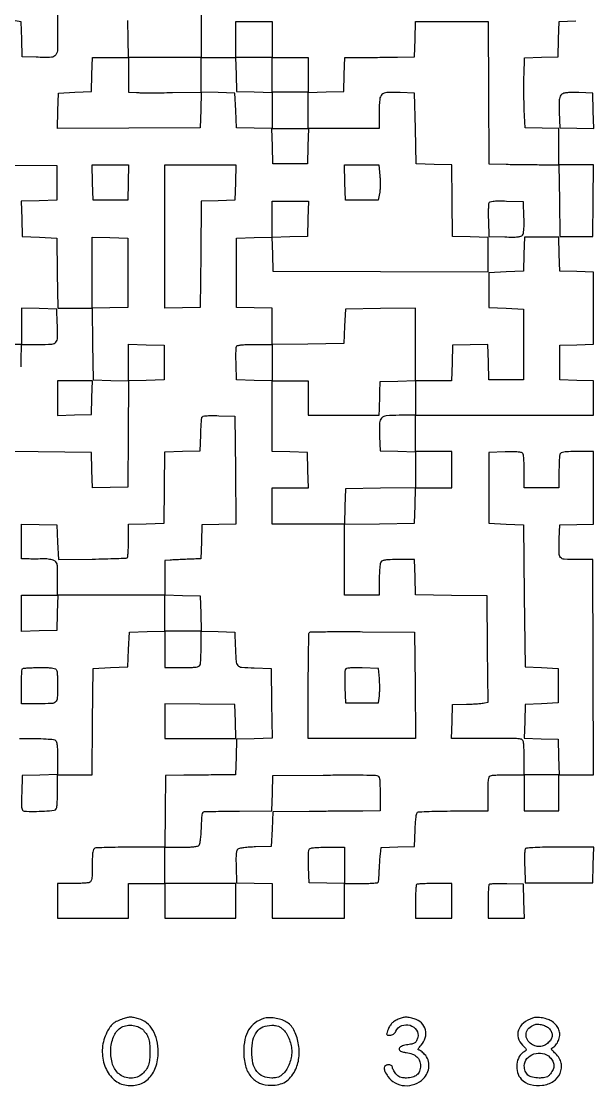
# Model space of a CAD drawing. Extents: x 179 to 1071, y 112 to 1107.
# Drawn here: x 724 to 1071, y 112 to 758 of the extents above; entities that cross this region are included whole.
import ezdxf

# ---------------------------------------------------------------- set-up
doc = ezdxf.new("R2010")
doc.units = 0

msp = doc.modelspace()

# ---------------------------------------------------------------- linework, layer by layer
for points in [[(833, 779.972294), (833, 757.986147), (833, 736), (811.032751, 736), (789.065502, 736), (788.782751, 747.25), (788.5, 758.5)], [(712.75, 670.763664), (745.5, 670.5), (745.5, 660), (745.5, 649.5), (734.716515, 649.215829), (723.93303, 648.931657), (724.216515, 638.215829), (724.5, 627.5), (735, 627), (745.5, 626.5), (745.769888, 605.25), (746.039775, 584), (756.500385, 584), (766.960995, 584), (767.230498, 562.25), (767.5, 540.5), (778.263808, 540.216028), (789.027617, 539.932056), (788.763808, 507.716028), (788.5, 475.5), (777.784171, 475.216515), (767.068343, 474.93303), (766.784171, 485.716515), (766.5, 496.5), (734.25, 496.763853), (702, 497.027706)]]:
    msp.add_lwpolyline(points)
for points in [[(745.971809, 763.808384, 0.000233), (745.998274, 756.278436, -0.004243), (745.929887, 741.100851, -0.141342), (744.886706, 737.653152, -0.24712), (742.244869, 736.169781, -0.015449), (733, 736.204946), (724.5, 736.5), (724.217442, 747.124441), (723.934884, 757.748882), (720.217442, 758.363435, 0.020146)], [(722.8, 323, -0.003169), (732.593081, 322.937931, -0.010454), (739.045513, 322.721154, -0.00933), (743.538104, 322.391927, -0.175156), (744.8, 321.8, -0.150842), (745.32772, 320.800954, -0.01939), (745.688563, 318.376818, -0.018512), (745.925628, 315.088767, -0.008739), (746, 310.833832), (746, 301.067663), (735.25, 300.783832), (724.5, 300.5), (724.216168, 289.75, 0.003787), (724.096428, 283.38925, 0.03711), (724.265201, 280.711219, 0.117919), (724.770434, 279.415829, 0.228032), (725.716168, 278.879639, 0.018888), (731.670336, 278.70335, 0.015344), (738.050698, 278.95141, 0.00813), (743.904989, 279.454965, 0.229704), (745.166069, 280.234465, 0.115966), (745.484271, 281.149452, 0.007401), (745.737902, 283.992312, 0.010529), (745.920319, 287.423008, 0.007624), (745.984687, 291.25), (746, 301), (756.486147, 301), (766.972294, 301), (767.236147, 333.25), (767.5, 365.5), (778, 366), (788.5, 366.5), (789, 377), (789.5, 387.5), (800.25, 387.783832), (811, 388.067663), (811, 377.033832), (811, 366), (821.393011, 366, 0.005351), (826.960143, 366.059586, 0.030363), (829.913621, 366.30265, 0.063068), (831.601595, 366.76761, 0.205218), (832.393011, 367.581787, 0.072102), (832.632129, 368.638915, 0.005887), (832.821697, 371.475801, 0.007809), (832.955696, 374.880803, 0.005929), (833, 378.616771), (833, 388.069966), (843.25, 387.784983), (853.5, 387.5), (853.75078, 379, 0.008001), (854.167162, 369.85434, 0.165236), (855.196667, 367.34273, 0.196929), (857.49116, 366.190479, 0.012174), (865.2603, 365.784869), (875.5, 365.5), (875.769789, 344.284032), (876.039577, 323.068065), (865.269789, 322.784032), (854.5, 322.5), (854.216168, 311.75), (853.932337, 301), (843.716168, 300.878498, -0.000018), (839.011865, 300.822715, -0.00001), (833.269749, 300.754941, -0.00001), (827.453221, 300.686515, -0.000016), (822.5, 300.628498), (811.5, 300.5), (811.230498, 278.75), (810.960995, 257), (790.562285, 257, 0.002773), (782.630866, 256.956005, 0.004129), (775.691046, 256.821697, 0.001844), (769.779299, 256.636626, 0.083046), (768.581787, 256.393011, 0.200263), (767.773476, 255.622124, 0.065784), (767.305916, 254.010808, 0.03193), (767.060828, 251.207285, 0.00584), (767, 246, -0.00584), (766.939172, 240.792715, -0.03193), (766.694084, 237.989192, -0.065784), (766.226524, 236.377876, -0.200263), (765.418213, 235.606989, -0.070946), (764.373807, 235.368222, -0.006338), (761.68135, 235.178303, -0.008159), (758.449196, 235.044331, -0.006277), (754.918213, 235), (746, 235), (746, 224.5), (746, 214), (767.5, 214), (789, 214), (789, 224.5), (789, 235), (800, 235), (811, 235), (811, 224.5), (811, 214), (832.5, 214), (854, 214), (854, 224.5), (854, 235), (832.5, 235), (811, 235), (811, 246), (811, 257), (820.877555, 257, 0.00775), (825.465038, 257.07111, 0.021862), (828.661716, 257.310401, 0.027915), (830.855494, 257.69658, 0.163434), (831.837437, 258.304124, 0.131421), (832.277004, 259.259099, 0.010763), (832.687053, 261.999888, 0.013854), (833.019842, 265.34104, 0.010217), (833.209882, 269.054124, -0.006165), (833.420797, 273.952188, -0.03235), (833.743407, 276.626743, -0.067579), (834.233403, 278.10698, -0.26245), (835, 278.63465, -0.01907), (836.110313, 278.69176, -0.000368), (841.850999, 278.763631, -0.000888), (848.552126, 278.83069, -0.000595), (856.216168, 278.88465), (875.932337, 279), (876.216168, 289.75), (876.5, 300.5), (907, 300.779881, -0.001543), (918.833446, 300.851959, -0.002337), (929.128125, 300.834787, -0.000876), (937.982137, 300.763127, -0.057195), (939.5, 300.573771, -0.168817), (940.592675, 299.868988, -0.121614), (941.191055, 298.534141, -0.040844), (941.448808, 295.905343, -0.004024), (941.5, 289.544095), (941.5, 279.000412), (931, 278.939798, 0.000371), (925.512826, 278.904048, 0.00011), (917.121875, 278.841297, 0.000111), (907.692912, 278.766623, 0.000119), (898.5, 278.689593), (876.5, 278.5), (876, 268), (875.5, 257.5), (866.054124, 257.209882, 0.010482), (862.338585, 257.01774, 0.01414), (858.989786, 256.678669, 0.01114), (856.244126, 256.259591, 0.130478), (855.269733, 255.808896, 0.159945), (854.639631, 254.805803, 0.036405), (854.293786, 252.801719, 0.02466), (854.145353, 249.762447, 0.007277), (854.215609, 245.099013), (854.5, 235.5), (865.25, 235.216168), (876, 234.932337), (876, 224.466168), (876, 214), (898, 214), (920, 214), (920, 224.5), (920, 235), (929.940983, 235, 0.00746), (933.786464, 235.057378, 0.011518), (937.105837, 235.233054, 0.00599), (939.864695, 235.476159, 0.233445), (940.372299, 235.793375, 0.10677), (940.574085, 236.362294, 0.00702), (940.773561, 238.103455, 0.009921), (940.942349, 240.203897, 0.007236), (941.049745, 242.543375, -0.005029), (941.157143, 245.132315, -0.003738), (941.325846, 247.988754, -0.003778), (941.525526, 250.681363, -0.008533), (941.726907, 252.716215), (942.216955, 256.932429), (952.358477, 257.216215), (962.5, 257.5), (962.788805, 267.464966, -0.00836), (962.987032, 271.800174, -0.019108), (963.315749, 275.055937, -0.01918), (963.737468, 277.411, -0.199883), (964.288805, 278.199653, -0.131294), (965.274703, 278.510062, -0.002049), (971.239524, 278.747767, -0.005289), (978.209892, 278.923129, -0.003459), (986.25, 278.984687), (1007, 279), (1007, 289.393011, -0.005351), (1007.059586, 294.960143, -0.030363), (1007.30265, 297.913621, -0.063068), (1007.76761, 299.601595, -0.205218), (1008.581787, 300.393011, -0.07203), (1009.638111, 300.632106, -0.005915), (1012.465525, 300.821697, -0.007831), (1015.859224, 300.955695, -0.005951), (1019.581787, 301), (1029, 301), (1029, 290), (1029, 279), (1039.5, 279), (1050, 279), (1050, 290), (1050, 301), (1060.507242, 301), (1071.014483, 301), (1070.757242, 366.25), (1070.5, 431.5), (1060.704844, 431.5, -0.013476), (1053.2306, 431.701484, -0.207462), (1050.977276, 432.826381, -0.175915), (1050.063646, 435.326274, -0.009205), (1050.204946, 444), (1050.5, 452.5), (1060.75, 452.784983), (1071, 453.069966), (1071, 475.034983), (1071, 497), (1061.106989, 497, 0.005748), (1055.836306, 496.939403, 0.031643), (1053.006334, 496.694689, 0.0653), (1051.381554, 496.227587, 0.201158), (1050.606989, 495.418213, 0.07203), (1050.367894, 494.361889, 0.005915), (1050.178303, 491.534475, 0.007831), (1050.044305, 488.140776, 0.005951), (1050, 484.418213), (1050, 475), (1039.5, 475), (1029, 475), (1028.984687, 484.75, 0.007755), (1028.919286, 488.578609, 0.010675), (1028.733781, 492.014355, 0.007585), (1028.475649, 494.860149, 0.115445), (1028.152042, 495.788231, 0.19692), (1027.294865, 496.395734, 0.033714), (1025.282937, 496.721018, 0.023663), (1022.195195, 496.861823, 0.006827), (1017.417355, 496.788231), (1007.5, 496.5), (1007.5, 475), (1007.5, 453.5), (1018, 453), (1028.5, 452.5), (1029, 409.5), (1029.5, 366.5), (1039.5, 366), (1049.5, 365.5), (1049.5, 355), (1049.5, 344.5), (1039.5, 344), (1029.5, 343.5), (1029.215407, 333.285365), (1028.930815, 323.07073), (1039.215407, 322.785365), (1049.5, 322.5), (1049.783832, 311.75), (1050.067663, 301), (1039.533832, 301), (1029, 301), (1028.984687, 310.75, 0.007993), (1028.917412, 314.581548, 0.010939), (1028.726302, 318.026457, 0.007917), (1028.45999, 320.877782, 0.114509), (1028.126581, 321.829429, 0.196609), (1027.220955, 322.472579, 0.032607), (1025.067193, 322.829141, 0.022473), (1021.717902, 323.009962, 0.006044), (1016.391893, 322.99349, -0.001772), (1011.475564, 322.936275, -0.001086), (1005.67828, 322.901944, -0.001088), (999.938622, 322.892906, -0.001939), (995.215017, 322.914061), (984.930034, 323), (985.215017, 333.25), (985.5, 343.5), (994, 343.75078, 0.00487), (997.420312, 343.885041, 0.005669), (1000.668123, 344.081155, 0.005068), (1003.40977, 344.305875, 0.033662), (1004.763823, 344.523302), (1007.027647, 345.045043), (1006.763823, 377.272521), (1006.5, 409.5), (984.783635, 409.769409), (963.06727, 410.038817), (962.783635, 420.769409), (962.5, 431.5), (952.712919, 431.5, 0.00665), (947.739107, 431.433843, 0.028066), (944.767521, 431.187479, 0.048144), (942.919948, 430.74503, 0.170654), (941.978232, 430, 0.109035), (941.605034, 428.965489, 0.009918), (941.304487, 426.223437, 0.012476), (941.090353, 422.902151, 0.009445), (941.015313, 419.25), (941, 410), (930.5, 410), (920, 410), (920, 431.480112), (920, 452.960225), (941.25, 453.230112), (962.5, 453.5), (962.783832, 464.25), (963.067663, 475), (974.033832, 475), (985, 475), (985, 486), (985, 497), (974, 497), (963, 497), (963, 508), (963, 519), (1017, 519), (1071, 519), (1071, 529.465017), (1071, 539.930034), (1060.75, 540.215017), (1050.5, 540.5), (1050.5, 551), (1050.5, 561.5), (1060.75, 561.784983), (1071, 562.069966), (1071, 584), (1071, 605.930034), (1060.75, 606.215017), (1050.5, 606.5), (1050.215017, 616.75), (1049.930034, 627), (1039.5, 627), (1029.069966, 627), (1028.784983, 616.75), (1028.5, 606.5), (1018, 606), (1007.5, 605.5), (1007.5, 595), (1007.5, 584.5), (1018, 584), (1028.5, 583.5), (1028.5, 562), (1028.5, 540.5), (1018, 540.5), (1007.5, 540.5), (1007.215829, 551.283485), (1006.931657, 562.06697), (996.215829, 561.783485), (985.5, 561.5), (985.216168, 550.75), (984.932337, 540), (973.966168, 540), (963, 540), (963, 562.019888), (963, 584.039775), (941.75, 583.769888), (920.5, 583.5), (920, 573), (919.5, 562.5), (897.75, 562.230498), (876, 561.960995), (876, 572.946666), (876, 583.932337), (865.25, 584.216168), (854.5, 584.5), (854.5, 605.5), (854.5, 626.5), (865.214647, 626.783473), (875.929295, 627.066946), (876.214647, 616.783473), (876.5, 606.5), (941.75, 606.242758), (1007, 605.985517), (1007, 616.458927), (1007, 626.932337), (996.25, 627.216168), (985.5, 627.5), (985.230591, 649.216365), (984.961183, 670.93273), (974.230591, 671.216365), (963.5, 671.5), (963, 693), (962.5, 714.5), (953.756819, 714.788833, 0.016288), (945.605997, 714.792504, 0.180768), (942.645554, 713.576308, 0.189805), (941.284241, 710.745043, 0.018261), (941, 702.964816), (941, 693), (919.5, 693), (898, 693), (898, 703.966168), (898, 714.932337), (908.75, 715.216168), (919.5, 715.5), (919.784983, 725.75), (920.069966, 736), (930.784983, 736.074274, 0.00076), (935.647943, 736.115376, 0.000453), (941.436839, 736.178349, 0.000453), (947.205305, 736.251555, 0.000784), (952, 736.324274), (962.5, 736.5), (962.783832, 747.25), (963.067663, 758), (985.023209, 758), (1006.978755, 758), (1007.239377, 714.75), (1007.5, 671.5), (1018, 671.296894, 0.001199), (1022.795761, 671.215634, 0.000692), (1028.567709, 671.139675, 0.000692), (1034.36156, 671.079464, 0.00116), (1039.230498, 671.046894), (1049.960995, 671), (1050.230498, 649.25), (1050.5, 627.5), (1060.5, 627.5), (1070.5, 627.5), (1070.769502, 649.25), (1071.039005, 671), (1060.519502, 671), (1050, 671), (1050, 681.965017), (1050, 692.930034), (1039.75, 693.215017), (1029.5, 693.5), (1029, 704.385003, -0.00576), (1028.830876, 709.301933, -0.00352), (1028.739013, 715.107184, -0.003528), (1028.729074, 720.859818, -0.006256), (1028.813661, 725.600723), (1029.127322, 735.931439), (1039.313661, 736.21572), (1049.5, 736.5), (1049.783481, 747.215387), (1050.066961, 757.930773), (1060.283481, 758.215387)], [(723.920078, 548.422631, 0.007655), (723.984687, 552.25), (724, 562), (734.480948, 562, 0.01319), (742.50249, 562.211645, 0.203196), (744.933469, 563.397028, 0.179688), (745.928151, 566.034911, 0.009927), (745.795054, 575), (745.5, 583.5), (734.75, 583.783832), (724, 584.067663), (724, 573.033832), (724, 562), (713, 562)]]:
    msp.add_lwpolyline(points, format="xyb")
for points in [[(876, 747), (876, 736), (887, 736), (898, 736), (898, 725.5), (898, 715), (887, 715), (876, 715), (876, 704), (876, 693), (887.033832, 693), (898.067663, 693), (897.783832, 682.25), (897.5, 671.5), (887, 671.5), (876.5, 671.5), (876.216508, 682.216508), (875.933016, 692.933016), (865.216508, 693.216508), (854.5, 693.5), (854, 704), (853.5, 714.5), (843.284183, 714.784606), (833.068365, 715.069211), (832.784183, 704.284606), (832.5, 693.5), (789.21606, 693.239352), (745.932121, 692.978704), (746.21606, 703.739352), (746.5, 714.5), (756.5, 715), (766.5, 715.5), (766.784983, 725.75), (767.069966, 736), (778.034983, 736), (789, 736), (789, 725.554791), (789, 715.109582), (793.75, 714.804791, 0.013804), (796.560123, 714.702251, 0.002101), (802.171875, 714.676068, 0.002351), (808.797375, 714.704146, 0.002034), (815.75, 714.794588), (833, 715.089176), (833, 725.544588), (833, 736), (843.5, 736), (854, 736), (854, 747), (854, 758), (865, 758), (876, 758)], [(1051.698976, 713.769153, 0.124763), (1050.777081, 712.654842, 0.076572), (1050.28692, 711.012817, 0.036105), (1050.109284, 708.286528, 0.00588), (1050.209381, 702.983715), (1050.5, 693.5), (1060.78419, 693.214639), (1071.068381, 692.929279), (1070.78419, 703.714639), (1070.5, 714.5), (1061.989595, 714.785438, 0.010006), (1058.068435, 714.838436, 0.02299), (1055.121158, 714.683656, 0.02949), (1052.96852, 714.341998, 0.104125)], [(941.379085, 664.25, -0.013838), (941.547166, 661.372468, -0.011516), (941.57058, 658.307813, -0.01168), (941.461713, 655.499797, -0.03067), (941.213613, 653.5), (940.466073, 649.5), (930.483037, 649.5), (920.5, 649.5), (920.216168, 660.25), (919.932337, 671), (930.364677, 671), (940.797017, 671)], [(1007.442274, 647.710164, 0.081166), (1007.248144, 646.773814, 0.005233), (1007.158783, 643.980936, 0.007531), (1007.137174, 640.634259, 0.005535), (1007.210159, 636.924983), (1007.5, 627.5), (1017.099013, 627.215609, 0.006919), (1021.934286, 627.139302, 0.027023), (1024.918097, 627.294874, 0.044369), (1026.833212, 627.67274, 0.149751), (1027.887872, 628.364894, 0.1305), (1028.403112, 629.478955, 0.02258), (1028.703385, 631.802758, 0.019663), (1028.843411, 634.980927, 0.008898), (1028.788859, 639.149285), (1028.5, 648.5), (1018.232115, 648.785181, 0.005823), (1013.049899, 648.868732, 0.025951), (1010.012272, 648.724596, 0.043922), (1008.172333, 648.376284, 0.236652)], [(876, 551), (876, 540), (887, 540), (898, 540), (898, 529.5), (898, 519), (919.5, 519), (941, 519), (941.153471, 522.75, 0.003032), (941.219104, 524.633143, 0.001098), (941.290215, 527.307812, 0.001088), (941.355269, 530.236536, 0.001296), (941.403471, 533), (941.5, 539.5), (952.25, 539.783832), (963, 540.067663), (963, 529.533832), (963, 519), (953.035184, 519, 0.018261), (945.254957, 518.715759, 0.189805), (942.423692, 517.354446, 0.180768), (941.207496, 514.394003, 0.016288), (941.211167, 506.243181), (941.5, 497.5), (952.25, 497.216168), (963, 496.932337), (963, 485.986056), (963, 475.039775), (941.75, 474.769888), (920.5, 474.5), (920.216168, 463.75), (919.932337, 453), (897.966168, 453), (876, 453), (876, 464), (876, 475), (887.033832, 475), (898.067663, 475), (897.783832, 485.75), (897.5, 496.5), (886.75, 496.783832), (876, 497.067663), (876, 518.5), (876, 539.932337), (865.25, 540.216168), (854.5, 540.5), (854.210159, 549.924983, -0.005394), (854.136178, 553.631743, -0.007376), (854.154817, 556.970602, -0.005045), (854.239658, 559.758353, -0.081654), (854.428774, 560.674983, -0.241018), (855.150647, 561.322788, -0.034741), (857.157558, 561.706476, -0.023677), (860.342601, 561.936534, -0.00619), (865.468615, 562), (876, 562)], [(853.763619, 485.785133), (854.027239, 453.070267), (843.763619, 452.785133), (833.5, 452.5), (833.215017, 442.25), (832.930034, 432), (829.715017, 431.879866, 0.001082), (825.729948, 431.72232, 0.000844), (821.401017, 431.534472, 0.000858), (817.339871, 431.344391, 0.001911), (814.25, 431.182617), (811, 431), (811, 420.533832), (811, 410.067663), (821.75, 409.783832), (832.5, 409.5), (832.783832, 398.75), (833.067663, 388), (822.033832, 388), (811, 388), (811, 398.999783), (811, 409.999567), (778.533539, 409.970903), (746.067078, 409.94224), (745.783539, 399.22112), (745.5, 388.5), (734.75, 388.216168), (724, 387.932337), (724, 398.966168), (724, 410), (735, 410), (746, 410), (746, 420.024751, 0.00376), (745.950246, 426.641344, 0.056819), (745.655977, 428.917788, 0.161357), (744.877685, 430.153615, 0.081554), (743.268344, 431.088075, 0.037884), (741.969799, 431.47217, 0.019745), (740.305599, 431.761907, 0.019521), (738.564973, 431.925749, 0.028127), (737.018344, 431.923547, -0.008568), (735.334545, 431.855269, -0.003934), (733.138201, 431.821166, -0.003894), (730.825738, 431.821467, -0.005375), (728.75, 431.860223), (724, 432), (724, 442.533832), (724, 453.067663), (734.75, 452.783832), (745.5, 452.5), (746, 442), (746.5, 431.5), (766.939453, 431.808071, 0.002235), (774.832638, 431.962329, 0.003511), (781.612915, 432.172799, 0.000959), (787.510132, 432.408638, 0.128624), (788.189453, 432.617088, 0.23269), (788.513337, 433.133716, 0.006254), (788.761902, 435.881107, 0.011784), (788.941371, 439.191944, 0.007647), (789, 443.025185), (789, 452.932337), (799.75, 453.216168), (810.5, 453.5), (810.769409, 475.216365), (811.038817, 496.93273), (821.769409, 497.216365), (832.5, 497.5), (832.766667, 507, -0.004189), (832.90275, 510.732729, -0.005749), (833.091865, 514.087261, -0.003808), (833.3039, 516.89297, -0.066208), (833.499258, 517.786422, -0.248111), (834.176044, 518.400559, -0.038292), (836.022257, 518.725001, -0.025174), (838.972404, 518.863975, -0.006513), (843.732592, 518.786422), (853.5, 518.5)], [(962.763853, 355.25), (963.027706, 323), (952.763853, 322.926805, -0.00126), (944.527276, 322.888824, -0.000694), (934.455126, 322.881746, -0.00058), (922.339842, 322.904102, -0.000334), (907.75, 322.957682), (898, 323), (898, 354.833333, -0.002001), (898.049029, 367.086392, -0.003231), (898.199888, 377.515513, -0.000593), (898.402981, 386.698691, -0.192864), (898.680468, 387.347135, -0.194926), (899.328722, 387.621499, -0.000608), (908.434599, 387.750224, -0.003285), (918.778546, 387.815907, -0.002034), (930.930468, 387.763802), (962.5, 387.5)], [(745.393011, 364.418213, -0.068212), (745.631014, 363.402617, -0.007405), (745.821697, 360.999125, -0.008969), (745.95561, 358.116529, -0.007121), (746, 355, -0.012707), (745.809561, 347.507656, -0.192687), (744.74294, 345.191322, -0.180645), (742.343494, 344.173683, -0.010922), (734.393011, 344), (724, 344), (724, 354.333333, -0.006022), (724.048276, 358.341612, -0.009111), (724.195833, 361.827083, -0.004516), (724.399803, 364.754503, -0.178563), (724.666667, 365.333333, -0.177151), (725.240534, 365.599816, -0.005003), (727.994614, 365.804167, -0.009619), (731.284117, 365.951702, -0.006396), (735.059678, 366, -0.005893), (740.231606, 365.939041, -0.032092), (743.020372, 365.693741, -0.066055), (744.624187, 365.225925, -0.199759)], [(920.44275, 364.711405, 0.081149), (920.248444, 363.774362, 0.00524), (920.158923, 360.981301, 0.007536), (920.137209, 357.634347, 0.00554), (920.210159, 353.924983), (920.5, 344.5), (930.5, 344.5), (940.5, 344.5), (941.08534, 348.886315, 0.022863), (941.269448, 350.99849, 0.010307), (941.326793, 353.780045, 0.01018), (941.266834, 356.724741, 0.013684), (941.08534, 359.386315), (940.5, 365.5), (930.732592, 365.786422, 0.006215), (925.820487, 365.869374, 0.027145), (922.9185, 365.724677, 0.046335), (921.158442, 365.373938, 0.232847)], [(920, 245.966168), (920, 234.932337), (909.25, 235.216168), (898.5, 235.5), (898.210159, 244.924983, -0.005394), (898.136178, 248.631743, -0.007376), (898.154817, 251.970602, -0.005045), (898.239658, 254.758353, -0.081654), (898.428774, 255.674983, -0.241018), (899.150647, 256.322788, -0.034741), (901.157558, 256.706476, -0.023677), (904.342601, 256.936534, -0.00619), (909.468615, 257), (920, 257)], [(1029.428774, 255.674983, 0.081654), (1029.239658, 254.758353, 0.005045), (1029.154817, 251.970602, 0.007376), (1029.136178, 248.631743, 0.005394), (1029.210159, 244.924983), (1029.5, 235.5), (1050, 235.5), (1070.5, 235.5), (1070.783832, 246.25), (1071.067663, 257), (1050.502447, 257, 0.002631), (1039.97284, 256.944601, 0.013068), (1034.058858, 256.727711, 0.015137), (1030.329498, 256.379632, 0.277041)], [(963.666667, 234.333333, 0.177413), (963.400114, 233.758552, 0.004912), (963.195833, 230.973958, 0.009526), (963.048294, 227.649913, 0.006327), (963, 223.833333), (963, 214), (974, 214), (985, 214), (985, 224.5), (985, 235), (974.666667, 235, 0.006022), (970.658388, 234.951724, 0.009111), (967.172917, 234.804167, 0.004516), (964.245497, 234.600197, 0.178563)], [(1007.699448, 234.366114, 0.176241), (1007.420111, 233.767337, 0.005323), (1007.205463, 230.983588, 0.009942), (1007.050687, 227.652202, 0.006636), (1007, 223.833333), (1007, 214), (1018.034983, 214), (1029.069966, 214), (1028.784983, 224.25), (1028.5, 234.5), (1018.449448, 234.782781, 0.006672), (1014.547259, 234.840477, 0.010046), (1011.145783, 234.777033, 0.005301), (1008.300668, 234.636532, 0.183378)], [(784.740524, 152.570688, 0.028609), (781.528672, 151.2129, 0.066501), (779.360803, 149.761496, 0.066134), (777.642897, 147.786715, 0.028039), (775.871697, 144.748505, 0.097204), (773.1509, 135.212943, 0.097162), (774.23538, 125.354822, 0.107192), (778.770059, 117.376724, 0.145346), (785.78926, 113.056746, 0.116714), (793.969309, 112.805894, 0.137845), (800.830208, 116.340187, 0.122881), (805.377412, 123.332215, 0.082331), (806.978038, 132.782119, 0.057337), (806.180141, 139.937374, 0.076938), (803.768307, 145.990315, 0.087556), (799.952516, 150.453, 0.104818), (795.056846, 153.000752, 0.019681), (792.038008, 153.712728, 0.058547), (789.922069, 153.872352, 0.057192), (787.799657, 153.538712, 0.018145)], [(797.364163, 146.538309, -0.053961), (799.596946, 143.969708, -0.069573), (801.00804, 141.183716, -0.05758), (801.764238, 137.718807, -0.024966), (802, 133, -0.024966), (801.764238, 128.281193, -0.05758), (801.00804, 124.816284, -0.069573), (799.596946, 122.030292, -0.053961), (797.364163, 119.461691, -0.101398), (794.248033, 117.571252, -0.085637), (790.442703, 116.908868, -0.083951), (786.567297, 117.55827, -0.091748), (783.252758, 119.440772, -0.142711), (779.351743, 125.295084, -0.083975), (778.19672, 133.690619, -0.084585), (779.865304, 141.938612, -0.148939), (784.114292, 147.3675, -0.098439), (787.166784, 148.711541, -0.070371), (790.897287, 149.003148, -0.070634), (794.547344, 148.249807, -0.101052)], [(870.913572, 153.088032, 0.083656), (865.623478, 150.356791, 0.096673), (861.826191, 146.152091, 0.085106), (859.571356, 140.372555, 0.050587), (858.823529, 133, 0.063536), (859.92358, 124.37806, 0.108163), (863.195567, 117.925394, 0.123433), (868.500616, 113.972316, 0.099014), (875.505462, 112.571429, 0.056533), (880.214517, 113.105567, 0.081381), (884.089592, 114.690713, 0.080995), (887.269033, 117.436469, 0.055444), (889.912266, 121.418154, 0.092132), (892.286825, 129.331321, 0.072457), (891.956148, 138.293724, 0.076983), (889.188282, 146.239408, 0.139223), (884.451286, 151.168444, 0.058464), (881.385158, 152.507645, 0.038556), (877.624865, 153.340354, 0.03904), (873.887441, 153.575431, 0.073745)], [(882.982649, 146.171197, -0.064408), (884.943053, 143.628272, -0.041248), (886.552724, 140.258838, -0.040305), (887.628378, 136.555223, -0.050566), (887.988846, 133, -0.050566), (887.628378, 129.444777, -0.040305), (886.552724, 125.741162, -0.041248), (884.943053, 122.371728, -0.064408), (882.982649, 119.828803, -0.035588), (881.357142, 118.419573, -0.067087), (879.843838, 117.57482, -0.064058), (878.113726, 117.13818, -0.029827), (875.799429, 117, -0.097879), (870.527069, 118.042095, -0.134118), (866.715366, 120.981606, -0.110004), (864.444357, 125.958283, -0.052292), (863.705882, 133, -0.052292), (864.444357, 140.041717, -0.110004), (866.715366, 145.018394, -0.134118), (870.527069, 147.957905, -0.097879), (875.799429, 149, -0.029827), (878.113726, 148.86182, -0.064058), (879.843838, 148.42518, -0.067087), (881.357142, 147.580427, -0.035588)], [(952.499613, 152.614086, 0.037783), (950.192636, 151.393838, 0.064932), (948.520447, 150.008818, 0.06304), (947.227681, 148.211181, 0.033569), (946.08259, 145.717229, 0.01756), (945.526283, 144.083534, 0.199372), (945.593327, 143.418637, 0.247042), (946.099264, 143.078172, 0.026993), (947.54619, 143, 0.065925), (948.71292, 143.154505, 0.08334), (949.700859, 143.607135, 0.080402), (950.512373, 144.372854, 0.056671), (951.159275, 145.450225, -0.193942), (954.638659, 148.758151, -0.166396), (959.716286, 148.998216, -0.177167), (963.658798, 146.104181, -0.211258), (964.434849, 141.596441, -0.057832), (963.673103, 139.581491, -0.128488), (962.583711, 138.370408, -0.091914), (960.790477, 137.613596, -0.020662), (957.513115, 137.035056, 0.026938), (955.739307, 136.698936, 0.05846), (954.442276, 136.213807, 0.08287), (953.600001, 135.586605, 0.144862), (953.203318, 134.82024, 0.158656), (953.308848, 133.978822, 0.155373), (953.88987, 133.352303, 0.075021), (955.125595, 132.880082, 0.016603), (957.360723, 132.468615, -0.05236), (961.156008, 131.48546, -0.097651), (963.848644, 129.824259, -0.114553), (965.440884, 127.472831, -0.092035), (966, 124.461045, -0.08459), (965.450571, 121.236695, -0.127837), (963.870107, 118.885657, -0.117335), (961.228792, 117.473254, -0.06445), (957.57258, 117, -0.025169), (955.206994, 117.119155, -0.071236), (953.606154, 117.515812, -0.084229), (952.336488, 118.299819, -0.045791), (951.07258, 119.634859, -0.022783), (950.279285, 120.743809, -0.02434), (949.60882, 121.896738, -0.024866), (949.133627, 122.93744, -0.094937), (949, 123.634859, 0.168371), (948.813561, 124.172818, 0.101284), (948.292172, 124.613486, 0.076532), (947.490336, 124.903496, 0.048608), (946.5, 125, 0.147437), (944.760664, 124.475718, 0.243451), (944.031699, 123.1653, 0.122379), (944.507205, 120.972066, 0.033833), (946.286557, 117.897883, 0.12293), (950.582333, 114.023764, 0.106728), (956.428376, 112.364536, 0.103644), (962.581862, 113.248357, 0.109483), (967.726097, 116.526097, 0.087303), (970.165423, 120.007082, 0.095719), (971.169243, 124.001405, 0.099363), (970.600168, 127.961658, 0.102005), (968.547749, 131.353977, 0.023045), (967.518309, 132.366889, 0.027195), (966.453112, 133.222731, 0.027703), (965.491906, 133.83488, 0.128624), (964.860658, 134, -0.436394), (964.630992, 134.247603, -0.104129), (964.80726, 134.854547, -0.047608), (965.42801, 135.791151, -0.020888), (966.412909, 136.909096, 0.122413), (968.934821, 141.309939, 0.133331), (968.992189, 146.231374, 0.135343), (966.561168, 150.452785, 0.12778), (962.259456, 152.944808, 0.01766), (959.102531, 153.702545, 0.058598), (956.977806, 153.879707, 0.066651), (955.018815, 153.549522, 0.027736)], [(1034, 153.398405, 0.081803), (1028.52587, 150.325338, 0.136573), (1025.45763, 146.068617, 0.160938), (1025.2975, 141.352965, 0.125707), (1027.926975, 136.919179, -0.008676), (1029.72091, 135.061886, -0.125768), (1030.156132, 134.266114, -0.287983), (1029.961764, 133.660463, -0.052064), (1028.937325, 132.966458, 0.144125), (1025.903776, 129.979407, 0.100193), (1024.440989, 125.367243, 0.096139), (1024.86249, 120.378198, 0.120127), (1027.145269, 116.345368, 0.139616), (1032.710642, 113.015604, 0.100923), (1039.965642, 112.575665, 0.103772), (1046.648453, 114.995428, 0.156461), (1050.635481, 119.670008, 0.066121), (1051.530933, 122.986273, 0.089663), (1051.384955, 126.078764, 0.086255), (1050.151342, 129.012059, 0.056685), (1047.83258, 131.859425, -0.007796), (1045.921855, 133.786685, -0.130812), (1045.49059, 134.566168, -0.295296), (1045.696189, 135.168244, -0.044043), (1046.820489, 135.903928, 0.082667), (1047.676793, 136.563523, 0.035604), (1048.58395, 137.689223, 0.033989), (1049.399758, 139.052745, 0.038131), (1049.988093, 140.463921, 0.077039), (1050.488077, 143.466561, 0.093505), (1049.99139, 146.271782, 0.086619), (1048.45792, 148.862099, 0.056717), (1045.913425, 151.233302, 0.0778), (1043.456541, 152.517257, 0.036641), (1039.980482, 153.416043, 0.036452), (1036.481348, 153.791544, 0.095874)], [(1044.25, 146.809045, -0.07637), (1045.554433, 144.723191, -0.123257), (1045.888716, 142.666757, -0.114924), (1045.217694, 140.593221, -0.06097), (1043.545455, 138.454545, -0.088396), (1041.08654, 136.739388, -0.099763), (1038.288869, 136.072925, -0.096953), (1035.387853, 136.536053, -0.07889), (1032.634859, 138.07258, -0.125843), (1030.470092, 140.897203, -0.153985), (1030.146179, 144.192877, -0.144855), (1031.784637, 147.225786, -0.107708), (1035, 149.301236, -0.102258), (1037.173572, 149.640405, -0.053592), (1039.889128, 149.213044, -0.053381), (1042.472358, 148.211589, -0.096041)], [(1044.545455, 129.545455, -0.076778), (1046.24383, 127.226546, -0.110539), (1046.892335, 124.775993, -0.10739), (1046.441113, 122.230461, -0.069391), (1044.92742, 119.634859, -0.046892), (1043.625074, 118.265254, -0.089449), (1042.325188, 117.488839, -0.070008), (1040.626526, 117.1086, -0.02011), (1037.92742, 117, -0.056336), (1033.957759, 117.448693, -0.117748), (1031.187208, 118.819709, -0.13482), (1029.564416, 121.147343, -0.085409), (1029, 124.42742, -0.177807), (1030.592757, 128.764711, -0.138086), (1034.794833, 131.593407, -0.128918), (1040.093862, 131.920414, -0.148735)]]:
    msp.add_lwpolyline(points, format="xyb", close=True)
for points in [[(854.215017, 725.75), (854.5, 715.5), (865.25, 715.216168), (876, 714.932337), (876, 725.466168), (876, 736), (864.965017, 736), (853.930034, 736)], [(788.783832, 660.25), (788.5, 649.5), (778, 649.5), (767.5, 649.5), (767.216168, 660.25), (766.932337, 671), (778, 671), (789.067663, 671)], [(853.783832, 660.25), (853.5, 649.5), (843.263807, 649.215169), (833.027614, 648.930339), (832.763807, 616.715169), (832.5, 584.5), (821.75, 584.216168), (811, 583.932337), (811, 627.466168), (811, 671), (832.533832, 671), (854.067663, 671)], [(897.783832, 638.25), (897.5, 627.5), (886.75, 627.216168), (876, 626.932337), (876, 637.966168), (876, 649), (887.033832, 649), (898.067663, 649)], [(788.5, 605.5), (788.5, 584.5), (777.75, 584.216168), (767, 583.932337), (767, 605.5), (767, 627.067663), (777.75, 626.783832), (788.5, 626.5)], [(810.5, 551), (810.5, 540.5), (799.75, 540.216168), (789, 539.932337), (789, 551), (789, 562.067663), (799.75, 561.783832), (810.5, 561.5)], [(746, 529.465017), (746, 518.930034), (756.25, 519.215017), (766.5, 519.5), (766.784983, 529.75), (767.069966, 540), (756.534983, 540), (746, 540)], [(811, 333.519888), (811, 323), (832.534983, 323), (854.069966, 323), (853.784983, 333.25), (853.5, 343.5), (832.25, 343.769888), (811, 344.039775)]]:
    msp.add_lwpolyline(points, close=True)

doc.saveas('drawing.dxf')
